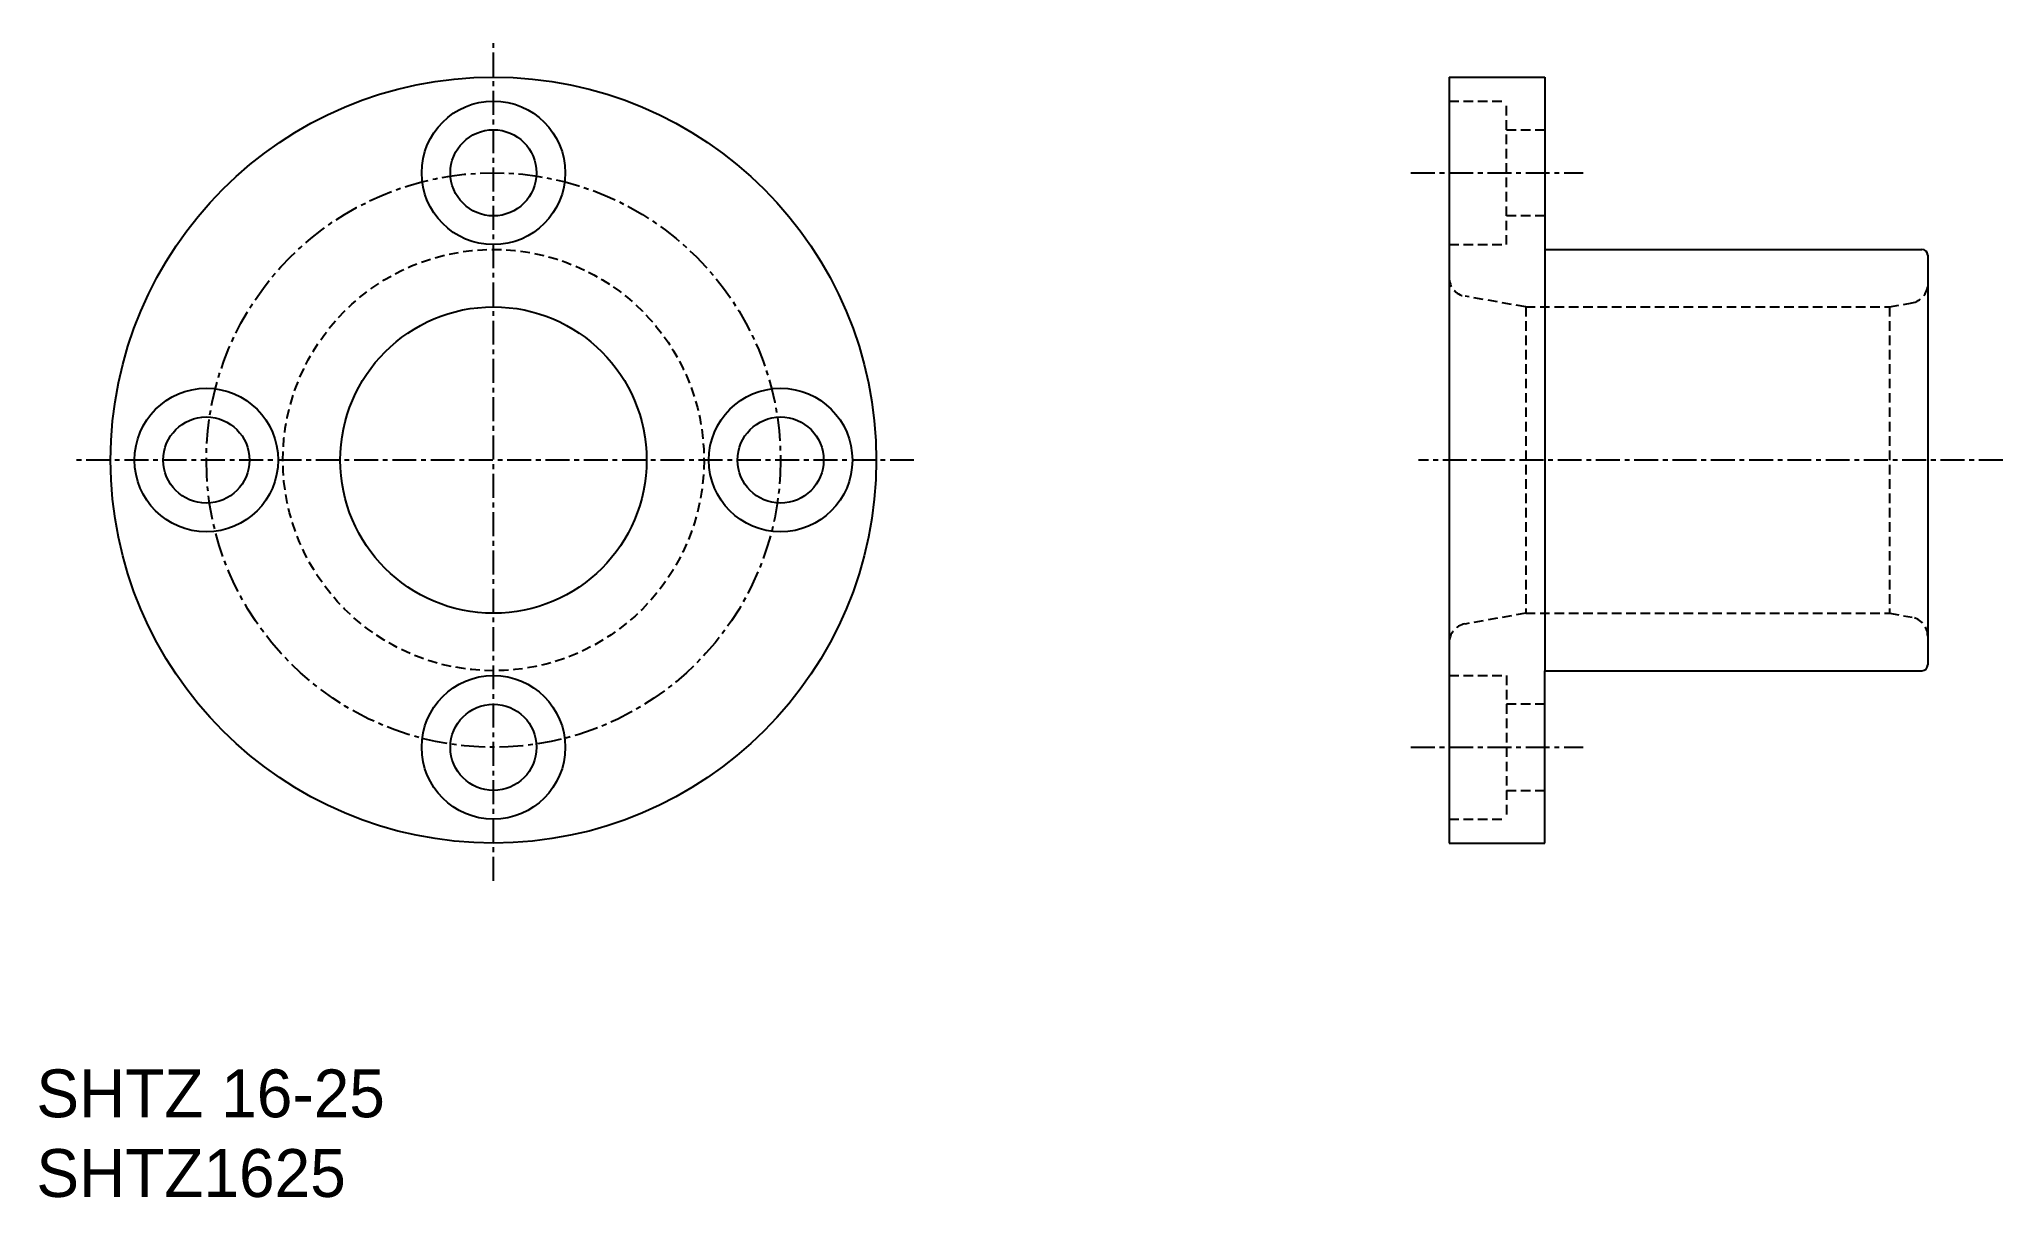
# Model space of a CAD drawing. Extents: x 24 to 126, y 34 to 95.
import ezdxf

# ---------------------------------------------------------------- set-up
doc = ezdxf.new("R2010")
doc.units = 0
doc.linetypes.add('CENTER', pattern=[2, 1.25, -0.25, 0.25, -0.25])
doc.linetypes.add('DASHED', pattern=[0.75, 0.5, -0.25])
doc.layers.get('0').update_dxf_attribs({"linetype": 'CONTINUOUS'})
doc.layers.add('CENTER', color=1, linetype='CENTER')

msp = doc.modelspace()

# ---------------------------------------------------------------- linework, layer by layer
at = {"color": 7, "linetype": 'CONTINUOUS'}
for p, q in [((97.58, 92.97), (97.58, 52.97)), ((97.58, 92.97), (102.58, 92.97)), ((102.58, 92.97), (102.58, 83.97)), ((102.58, 90.22), (102.58, 90.22)), ((102.58, 83.97), (122.28, 83.97)), ((102.58, 83.97), (102.58, 61.97)), ((122.58, 83.67), (122.58, 62.27)), ((102.58, 52.97), (102.58, 61.97)), ((102.58, 61.97), (122.28, 61.97)), ((102.58, 55.72), (102.58, 55.72)), ((97.58, 52.97), (102.58, 52.97))]:
    msp.add_line(p, q, dxfattribs=at)
at = {"color": 3, "linetype": 'DASHED'}
for p, q in [((97.58, 91.72), (100.58, 91.72)), ((100.58, 84.22), (100.58, 91.72)), ((100.58, 90.22), (102.58, 90.22)), ((102.58, 85.72), (100.58, 85.72)), ((97.58, 84.22), (100.58, 84.22)), ((101.58, 80.97), (98.41, 81.53)), ((120.58, 80.97), (121.76, 81.18)), ((101.58, 80.97), (101.58, 64.97)), ((101.58, 80.97), (120.58, 80.97)), ((120.58, 80.97), (120.58, 64.97)), ((101.58, 64.97), (98.41, 64.41)), ((101.58, 64.97), (120.58, 64.97)), ((120.58, 64.97), (121.76, 64.76)), ((97.58, 61.72), (100.58, 61.72)), ((100.58, 61.72), (100.58, 54.22)), ((102.58, 60.22), (100.58, 60.22)), ((100.58, 55.72), (102.58, 55.72)), ((97.58, 54.22), (100.58, 54.22))]:
    msp.add_line(p, q, dxfattribs=at)
at = {"color": 7, "linetype": 'CONTINUOUS'}
for centre, radius in [((47.65, 72.97), 20), ((47.65, 87.97), 3.75), ((47.65, 87.97), 2.25), ((47.65, 72.97), 8), ((32.65, 72.97), 3.75), ((62.65, 72.97), 3.75), ((32.65, 72.97), 2.25), ((62.65, 72.97), 2.25), ((47.65, 57.97), 3.75), ((47.65, 57.97), 2.25)]:
    msp.add_circle(centre, radius, dxfattribs=at)
at = {"color": 3, "linetype": 'DASHED'}
msp.add_circle((47.65, 72.97), 11, dxfattribs=at)
at = {"color": 7, "linetype": 'CONTINUOUS'}
for centre, start, end in [((122.28, 83.67), 0, 90), ((122.28, 62.27), 270, 0)]:
    msp.add_arc(centre, 0.3, start, end, dxfattribs=at)
at = {"color": 3, "linetype": 'DASHED'}
for centre, start, end in [((98.58, 82.51), 180, 260), ((121.58, 82.16), 280, 360), ((121.58, 63.78), 0, 80), ((98.58, 63.43), 100, 180)]:
    msp.add_arc(centre, 1, start, end, dxfattribs=at)
at = {"layer": 'CENTER', "color": 1, "linetype": 'CENTER'}
for p, q in [((47.65, 51), (47.65, 94.94)), ((95.58, 87.97), (104.58, 87.97)), ((69.62, 72.97), (25.67, 72.97)), ((126.5, 72.97), (95.98, 72.97)), ((95.58, 57.97), (104.58, 57.97))]:
    msp.add_line(p, q, dxfattribs=at)
msp.add_circle((47.65, 72.97), 15, dxfattribs=at)

# ---------------------------------------------------------------- texts
at = {"color": 7, "linetype": 'CONTINUOUS'}
for s, p in [('SHTZ 16-25', (23.77, 38.65)), ('SHTZ1625', (23.77, 34.49))]:
    msp.add_text(s, height=2.5, dxfattribs=at).set_placement(p)

doc.saveas('drawing.dxf')
